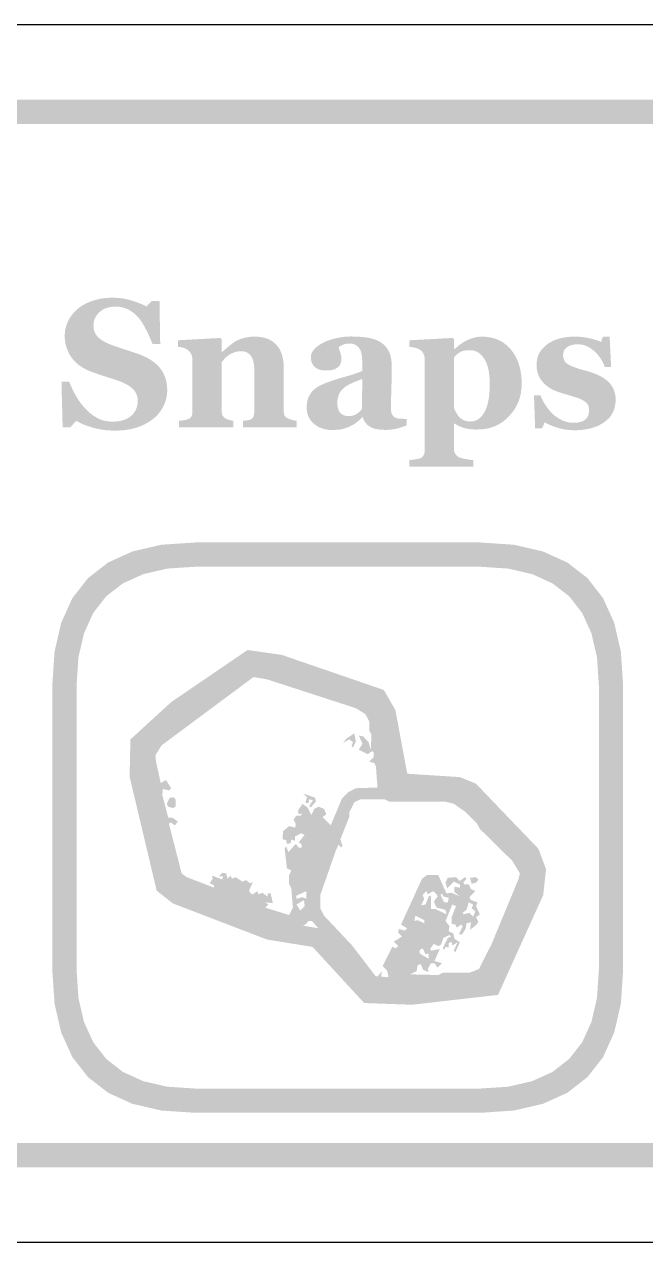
# Model space of a CAD drawing. Header units: millimetres. Extents: x 6 to 594, y 82 to 394.
# Drawn here: x 247.24 to 257.47, y 183.76 to 203.84 of the extents above; entities that cross this region are included whole.
import ezdxf

# ---------------------------------------------------------------- set-up
doc = ezdxf.new("R2010")
doc.units = ezdxf.units.MM
doc.layers.add('CUT', color=1, linetype='Continuous')
doc.layers.add('RASTER', color=7, linetype='Continuous')

msp = doc.modelspace()

# ---------------------------------------------------------------- hatches: boundary and pattern name
at = {"layer": 'RASTER'}
h = msp.add_hatch(color=7, dxfattribs=at)
h.paths.add_polyline_path([(211.2, 200.4), (211.234, 200.916), (211.337, 201.363), (211.509, 201.741), (211.75, 202.05), (212.059, 202.291), (212.438, 202.463), (212.884, 202.566), (213.4, 202.6), (270.6, 202.6), (271.116, 202.566), (271.563, 202.463), (271.941, 202.291), (272.25, 202.05), (272.491, 201.741), (272.663, 201.363), (272.766, 200.916), (272.8, 200.4), (272.8, 187.2), (272.766, 186.684), (272.662, 186.238), (272.491, 185.859), (272.25, 185.55), (271.941, 185.309), (271.563, 185.138), (271.116, 185.034), (270.6, 185), (213.4, 185), (212.884, 185.034), (212.438, 185.138), (212.059, 185.309), (211.75, 185.55), (211.509, 185.859), (211.337, 186.238), (211.234, 186.684), (211.2, 187.2)])
h.paths.add_polyline_path([(211.6, 200.4), (211.6, 187.2), (211.628, 186.778), (211.712, 186.413), (211.853, 186.103), (212.05, 185.85), (212.303, 185.653), (212.613, 185.513), (212.978, 185.428), (213.4, 185.4), (270.6, 185.4), (271.022, 185.428), (271.388, 185.513), (271.697, 185.653), (271.95, 185.85), (272.147, 186.103), (272.287, 186.413), (272.372, 186.778), (272.4, 187.2), (272.4, 200.4), (272.372, 200.822), (272.287, 201.188), (272.147, 201.497), (271.95, 201.75), (271.697, 201.947), (271.388, 202.088), (271.022, 202.172), (270.6, 202.2), (213.4, 202.2), (212.978, 202.172), (212.613, 202.088), (212.303, 201.947), (212.05, 201.75), (211.853, 201.497), (211.712, 201.188), (211.628, 200.822), (211.6, 200.4)])
for points in [[(248.729, 197.144), (248.682, 197.145), (248.636, 197.147), (248.59, 197.151), (248.545, 197.156), (248.501, 197.163), (248.458, 197.171), (248.416, 197.18), (248.374, 197.191), (248.334, 197.203), (248.295, 197.216), (248.258, 197.229), (248.222, 197.242), (248.188, 197.257), (248.156, 197.271), (248.125, 197.287), (248.095, 197.303), (247.994, 197.2), (247.87, 197.2), (247.851, 197.951), (247.977, 197.951), (247.988, 197.925), (247.999, 197.897), (248.012, 197.87), (248.025, 197.842), (248.039, 197.813), (248.053, 197.784), (248.069, 197.755), (248.085, 197.726), (248.102, 197.697), (248.119, 197.668), (248.137, 197.64), (248.156, 197.613), (248.175, 197.587), (248.195, 197.562), (248.216, 197.537), (248.237, 197.513), (248.26, 197.49), (248.283, 197.467), (248.307, 197.445), (248.332, 197.424), (248.357, 197.405), (248.383, 197.387), (248.41, 197.37), (248.437, 197.354), (248.465, 197.339), (248.495, 197.327), (248.525, 197.316), (248.557, 197.308), (248.59, 197.301), (248.624, 197.296), (248.659, 197.293), (248.696, 197.292), (248.744, 197.294), (248.79, 197.298), (248.832, 197.306), (248.872, 197.317), (248.908, 197.33), (248.942, 197.347), (248.973, 197.367), (249.001, 197.39), (249.026, 197.415), (249.048, 197.442), (249.066, 197.47), (249.081, 197.5), (249.092, 197.531), (249.101, 197.564), (249.106, 197.599), (249.107, 197.635), (249.106, 197.665), (249.102, 197.693), (249.095, 197.721), (249.085, 197.747), (249.072, 197.772), (249.057, 197.796), (249.038, 197.818), (249.017, 197.839), (248.993, 197.86), (248.966, 197.879), (248.936, 197.898), (248.903, 197.916), (248.866, 197.934), (248.827, 197.951), (248.784, 197.967), (248.738, 197.982), (248.708, 197.992), (248.678, 198.002), (248.649, 198.011), (248.62, 198.02), (248.592, 198.029), (248.565, 198.038), (248.538, 198.047), (248.512, 198.055), (248.486, 198.064), (248.461, 198.072), (248.436, 198.081), (248.412, 198.09), (248.388, 198.098), (248.364, 198.107), (248.341, 198.116), (248.318, 198.124), (248.267, 198.146), (248.22, 198.171), (248.176, 198.197), (248.135, 198.226), (248.098, 198.257), (248.064, 198.29), (248.034, 198.325), (248.007, 198.363), (247.983, 198.402), (247.962, 198.443), (247.945, 198.485), (247.93, 198.528), (247.919, 198.571), (247.911, 198.617), (247.906, 198.663), (247.905, 198.71), (247.906, 198.741), (247.908, 198.77), (247.912, 198.8), (247.918, 198.829), (247.925, 198.859), (247.934, 198.887), (247.945, 198.916), (247.958, 198.944), (247.971, 198.972), (247.987, 198.999), (248.004, 199.025), (248.022, 199.05), (248.042, 199.075), (248.064, 199.099), (248.087, 199.123), (248.111, 199.145), (248.136, 199.166), (248.163, 199.185), (248.191, 199.204), (248.222, 199.221), (248.253, 199.238), (248.287, 199.253), (248.322, 199.268), (248.359, 199.282), (248.397, 199.294), (248.436, 199.305), (248.476, 199.314), (248.516, 199.321), (248.558, 199.327), (248.6, 199.331), (248.643, 199.333), (248.687, 199.334), (248.73, 199.334), (248.772, 199.331), (248.814, 199.328), (248.854, 199.322), (248.894, 199.316), (248.934, 199.307), (248.973, 199.298), (249.011, 199.287), (249.047, 199.275), (249.082, 199.263), (249.115, 199.251), (249.146, 199.239), (249.174, 199.227), (249.201, 199.215), (249.225, 199.203), (249.248, 199.191), (249.337, 199.279), (249.465, 199.279), (249.477, 198.57), (249.351, 198.57), (249.339, 198.598), (249.328, 198.627), (249.315, 198.656), (249.303, 198.685), (249.29, 198.714), (249.276, 198.744), (249.262, 198.774), (249.247, 198.803), (249.232, 198.832), (249.217, 198.86), (249.202, 198.887), (249.186, 198.913), (249.171, 198.937), (249.155, 198.96), (249.138, 198.981), (249.122, 199.002), (249.104, 199.022), (249.085, 199.042), (249.065, 199.061), (249.045, 199.078), (249.024, 199.095), (249.002, 199.11), (248.98, 199.124), (248.957, 199.137), (248.933, 199.149), (248.908, 199.159), (248.882, 199.168), (248.855, 199.175), (248.827, 199.181), (248.798, 199.185), (248.768, 199.187), (248.737, 199.188), (248.698, 199.186), (248.661, 199.182), (248.626, 199.175), (248.593, 199.165), (248.562, 199.153), (248.532, 199.138), (248.504, 199.119), (248.478, 199.098), (248.455, 199.075), (248.434, 199.051), (248.417, 199.025), (248.403, 198.998), (248.392, 198.97), (248.384, 198.941), (248.379, 198.91), (248.378, 198.877), (248.379, 198.847), (248.383, 198.818), (248.39, 198.79), (248.4, 198.764), (248.412, 198.739), (248.427, 198.716), (248.445, 198.694), (248.465, 198.674), (248.488, 198.654), (248.515, 198.635), (248.544, 198.617), (248.577, 198.599), (248.612, 198.582), (248.651, 198.566), (248.692, 198.55), (248.737, 198.534), (248.764, 198.525), (248.791, 198.516), (248.819, 198.507), (248.846, 198.498), (248.874, 198.489), (248.902, 198.48), (248.93, 198.47), (248.958, 198.461), (248.986, 198.452), (249.013, 198.443), (249.039, 198.434), (249.065, 198.425), (249.089, 198.417), (249.113, 198.408), (249.136, 198.399), (249.159, 198.391), (249.21, 198.369), (249.259, 198.346), (249.304, 198.321), (249.346, 198.293), (249.384, 198.264), (249.42, 198.233), (249.452, 198.2), (249.482, 198.165), (249.508, 198.127), (249.53, 198.088), (249.549, 198.047), (249.565, 198.003), (249.577, 197.957), (249.585, 197.909), (249.591, 197.859), (249.592, 197.806), (249.591, 197.773), (249.588, 197.74), (249.583, 197.707), (249.577, 197.674), (249.568, 197.641), (249.557, 197.609), (249.544, 197.577), (249.529, 197.546), (249.513, 197.515), (249.495, 197.485), (249.476, 197.457), (249.455, 197.43), (249.433, 197.405), (249.41, 197.381), (249.385, 197.358), (249.359, 197.336), (249.33, 197.314), (249.298, 197.293), (249.266, 197.273), (249.233, 197.255), (249.199, 197.237), (249.163, 197.222), (249.126, 197.207), (249.088, 197.194), (249.049, 197.182), (249.008, 197.172), (248.966, 197.164), (248.922, 197.157), (248.876, 197.151), (248.829, 197.147), (248.78, 197.145), (248.729, 197.144)], [(251.722, 197.2), (250.84, 197.2), (250.84, 197.307), (250.847, 197.308), (250.855, 197.308), (250.863, 197.309), (250.871, 197.31), (250.88, 197.311), (250.889, 197.312), (250.898, 197.313), (250.908, 197.314), (250.917, 197.315), (250.926, 197.317), (250.935, 197.318), (250.943, 197.32), (250.95, 197.322), (250.956, 197.324), (250.962, 197.326), (250.968, 197.329), (250.975, 197.333), (250.982, 197.338), (250.988, 197.343), (250.994, 197.349), (250.999, 197.355), (251.004, 197.361), (251.008, 197.368), (251.012, 197.376), (251.015, 197.384), (251.017, 197.393), (251.02, 197.403), (251.022, 197.414), (251.023, 197.426), (251.024, 197.438), (251.025, 197.452), (251.025, 197.467), (251.025, 198.152), (251.024, 198.188), (251.021, 198.222), (251.017, 198.254), (251.011, 198.283), (251.003, 198.31), (250.994, 198.335), (250.983, 198.357), (250.97, 198.377), (250.955, 198.395), (250.939, 198.41), (250.921, 198.423), (250.902, 198.434), (250.881, 198.442), (250.858, 198.448), (250.834, 198.451), (250.808, 198.452), (250.794, 198.452), (250.779, 198.451), (250.765, 198.45), (250.752, 198.448), (250.738, 198.446), (250.725, 198.443), (250.712, 198.439), (250.699, 198.435), (250.686, 198.43), (250.674, 198.425), (250.661, 198.419), (250.649, 198.413), (250.637, 198.407), (250.624, 198.399), (250.612, 198.392), (250.6, 198.384), (250.59, 198.376), (250.58, 198.369), (250.571, 198.361), (250.562, 198.354), (250.554, 198.346), (250.546, 198.339), (250.539, 198.331), (250.532, 198.324), (250.526, 198.316), (250.52, 198.309), (250.514, 198.301), (250.508, 198.295), (250.503, 198.288), (250.498, 198.282), (250.493, 198.275), (250.489, 198.269), (250.489, 197.483), (250.489, 197.47), (250.49, 197.458), (250.491, 197.447), (250.492, 197.436), (250.494, 197.425), (250.497, 197.415), (250.5, 197.406), (250.503, 197.397), (250.507, 197.389), (250.512, 197.381), (250.517, 197.374), (250.523, 197.367), (250.529, 197.361), (250.536, 197.355), (250.544, 197.35), (250.552, 197.345), (250.558, 197.342), (250.564, 197.339), (250.571, 197.336), (250.578, 197.333), (250.586, 197.33), (250.594, 197.327), (250.602, 197.324), (250.61, 197.322), (250.619, 197.319), (250.628, 197.317), (250.637, 197.315), (250.645, 197.313), (250.654, 197.311), (250.662, 197.309), (250.671, 197.308), (250.679, 197.307), (250.679, 197.2), (249.789, 197.2), (249.789, 197.307), (249.798, 197.308), (249.807, 197.309), (249.816, 197.309), (249.825, 197.31), (249.835, 197.311), (249.844, 197.313), (249.853, 197.314), (249.863, 197.315), (249.872, 197.316), (249.881, 197.318), (249.889, 197.319), (249.897, 197.321), (249.905, 197.323), (249.912, 197.325), (249.92, 197.327), (249.926, 197.329), (249.938, 197.333), (249.948, 197.338), (249.957, 197.343), (249.966, 197.349), (249.973, 197.356), (249.98, 197.363), (249.986, 197.371), (249.991, 197.379), (249.995, 197.387), (249.998, 197.397), (250.001, 197.407), (250.004, 197.418), (250.006, 197.429), (250.007, 197.441), (250.008, 197.453), (250.008, 197.467), (250.008, 198.319), (250.008, 198.33), (250.007, 198.342), (250.005, 198.353), (250.002, 198.364), (249.999, 198.375), (249.995, 198.386), (249.99, 198.397), (249.985, 198.408), (249.979, 198.419), (249.972, 198.429), (249.965, 198.439), (249.958, 198.448), (249.95, 198.457), (249.941, 198.465), (249.933, 198.473), (249.923, 198.48), (249.917, 198.485), (249.909, 198.489), (249.902, 198.493), (249.893, 198.496), (249.885, 198.5), (249.876, 198.503), (249.867, 198.507), (249.857, 198.51), (249.846, 198.512), (249.836, 198.515), (249.825, 198.517), (249.814, 198.519), (249.803, 198.521), (249.792, 198.523), (249.78, 198.524), (249.768, 198.526), (249.768, 198.633), (250.467, 198.671), (250.489, 198.649), (250.489, 198.436), (250.495, 198.436), (250.505, 198.446), (250.516, 198.456), (250.528, 198.466), (250.54, 198.477), (250.553, 198.488), (250.566, 198.499), (250.58, 198.512), (250.594, 198.524), (250.609, 198.537), (250.623, 198.549), (250.637, 198.56), (250.651, 198.571), (250.664, 198.581), (250.677, 198.59), (250.69, 198.599), (250.703, 198.608), (250.717, 198.616), (250.732, 198.625), (250.748, 198.633), (250.765, 198.64), (250.784, 198.648), (250.803, 198.655), (250.823, 198.661), (250.845, 198.668), (250.867, 198.674), (250.889, 198.679), (250.912, 198.683), (250.936, 198.686), (250.959, 198.689), (250.983, 198.691), (251.008, 198.692), (251.032, 198.693), (251.09, 198.691), (251.144, 198.684), (251.195, 198.674), (251.241, 198.659), (251.284, 198.64), (251.323, 198.616), (251.359, 198.589), (251.39, 198.557), (251.418, 198.522), (251.443, 198.484), (251.463, 198.443), (251.48, 198.4), (251.493, 198.353), (251.502, 198.304), (251.508, 198.252), (251.51, 198.198), (251.51, 197.48), (251.51, 197.467), (251.511, 197.454), (251.512, 197.442), (251.514, 197.431), (251.516, 197.421), (251.519, 197.411), (251.522, 197.402), (251.526, 197.393), (251.53, 197.386), (251.536, 197.378), (251.542, 197.371), (251.549, 197.364), (251.557, 197.358), (251.566, 197.352), (251.575, 197.347), (251.586, 197.342), (251.592, 197.34), (251.598, 197.337), (251.605, 197.334), (251.612, 197.332), (251.62, 197.329), (251.627, 197.327), (251.635, 197.324), (251.644, 197.322), (251.653, 197.319), (251.662, 197.317), (251.671, 197.315), (251.681, 197.313), (251.691, 197.311), (251.701, 197.309), (251.711, 197.308), (251.722, 197.307)], [(256.297, 197.15), (256.261, 197.151), (256.226, 197.153), (256.191, 197.156), (256.156, 197.161), (256.122, 197.167), (256.087, 197.174), (256.053, 197.182), (256.019, 197.192), (255.986, 197.202), (255.955, 197.213), (255.926, 197.224), (255.899, 197.235), (255.874, 197.246), (255.85, 197.257), (255.829, 197.269), (255.809, 197.281), (255.765, 197.181), (255.651, 197.181), (255.632, 197.727), (255.739, 197.727), (255.745, 197.711), (255.752, 197.693), (255.759, 197.676), (255.768, 197.657), (255.778, 197.638), (255.788, 197.619), (255.8, 197.599), (255.812, 197.579), (255.825, 197.558), (255.839, 197.538), (255.853, 197.519), (255.867, 197.5), (255.882, 197.482), (255.897, 197.464), (255.913, 197.447), (255.929, 197.43), (255.947, 197.414), (255.965, 197.398), (255.984, 197.383), (256.003, 197.369), (256.023, 197.356), (256.044, 197.343), (256.065, 197.33), (256.087, 197.319), (256.109, 197.308), (256.132, 197.299), (256.155, 197.291), (256.178, 197.285), (256.202, 197.28), (256.227, 197.276), (256.251, 197.274), (256.276, 197.273), (256.309, 197.274), (256.339, 197.276), (256.367, 197.281), (256.393, 197.286), (256.416, 197.294), (256.438, 197.302), (256.457, 197.313), (256.475, 197.325), (256.49, 197.339), (256.503, 197.355), (256.515, 197.372), (256.524, 197.391), (256.531, 197.412), (256.536, 197.435), (256.539, 197.459), (256.54, 197.486), (256.54, 197.5), (256.538, 197.514), (256.536, 197.527), (256.533, 197.539), (256.529, 197.551), (256.524, 197.562), (256.518, 197.572), (256.511, 197.582), (256.503, 197.592), (256.495, 197.601), (256.486, 197.609), (256.476, 197.618), (256.466, 197.626), (256.454, 197.634), (256.443, 197.641), (256.43, 197.648), (256.416, 197.655), (256.401, 197.662), (256.386, 197.669), (256.37, 197.675), (256.354, 197.681), (256.338, 197.687), (256.322, 197.693), (256.305, 197.698), (256.287, 197.703), (256.269, 197.709), (256.249, 197.715), (256.229, 197.721), (256.207, 197.727), (256.185, 197.734), (256.162, 197.741), (256.137, 197.748), (256.113, 197.755), (256.089, 197.763), (256.067, 197.77), (256.045, 197.777), (256.024, 197.785), (256.004, 197.792), (255.985, 197.8), (255.967, 197.807), (255.949, 197.815), (255.931, 197.824), (255.913, 197.835), (255.894, 197.846), (255.876, 197.858), (255.857, 197.872), (255.838, 197.886), (255.819, 197.902), (255.803, 197.916), (255.788, 197.932), (255.774, 197.948), (255.76, 197.965), (255.747, 197.982), (255.735, 198.001), (255.724, 198.02), (255.714, 198.039), (255.705, 198.06), (255.697, 198.082), (255.69, 198.104), (255.684, 198.128), (255.68, 198.152), (255.677, 198.178), (255.675, 198.204), (255.674, 198.231), (255.677, 198.282), (255.685, 198.33), (255.699, 198.375), (255.718, 198.418), (255.742, 198.459), (255.772, 198.497), (255.807, 198.532), (255.848, 198.565), (255.893, 198.595), (255.941, 198.621), (255.993, 198.643), (256.048, 198.661), (256.107, 198.675), (256.169, 198.685), (256.234, 198.691), (256.303, 198.693), (256.336, 198.692), (256.368, 198.691), (256.4, 198.689), (256.431, 198.686), (256.461, 198.682), (256.491, 198.677), (256.52, 198.672), (256.548, 198.666), (256.576, 198.659), (256.602, 198.652), (256.627, 198.645), (256.651, 198.637), (256.674, 198.63), (256.696, 198.622), (256.717, 198.614), (256.736, 198.606), (256.767, 198.693), (256.878, 198.693), (256.902, 198.193), (256.798, 198.193), (256.784, 198.231), (256.768, 198.267), (256.749, 198.302), (256.728, 198.335), (256.705, 198.367), (256.68, 198.398), (256.652, 198.428), (256.622, 198.456), (256.591, 198.482), (256.559, 198.504), (256.526, 198.523), (256.493, 198.539), (256.459, 198.551), (256.425, 198.56), (256.39, 198.565), (256.354, 198.567), (256.327, 198.566), (256.301, 198.564), (256.276, 198.56), (256.253, 198.555), (256.232, 198.548), (256.212, 198.54), (256.194, 198.531), (256.177, 198.52), (256.162, 198.508), (256.149, 198.494), (256.137, 198.48), (256.128, 198.464), (256.121, 198.447), (256.116, 198.429), (256.113, 198.41), (256.112, 198.389), (256.114, 198.363), (256.118, 198.338), (256.126, 198.315), (256.136, 198.294), (256.149, 198.274), (256.165, 198.257), (256.185, 198.242), (256.207, 198.228), (256.232, 198.216), (256.259, 198.204), (256.288, 198.192), (256.32, 198.18), (256.354, 198.168), (256.391, 198.157), (256.43, 198.146), (256.471, 198.135), (256.535, 198.117), (256.594, 198.098), (256.648, 198.077), (256.698, 198.055), (256.744, 198.031), (256.785, 198.006), (256.822, 197.979), (256.855, 197.951), (256.883, 197.921), (256.908, 197.889), (256.929, 197.854), (256.946, 197.818), (256.959, 197.78), (256.969, 197.74), (256.975, 197.698), (256.977, 197.654), (256.974, 197.596), (256.965, 197.541), (256.95, 197.489), (256.93, 197.441), (256.903, 197.396), (256.871, 197.355), (256.832, 197.317), (256.788, 197.282), (256.739, 197.251), (256.687, 197.224), (256.631, 197.202), (256.571, 197.183), (256.508, 197.169), (256.441, 197.158), (256.371, 197.152), (256.297, 197.15)]]:
    msp.add_hatch(color=7, dxfattribs=at).paths.add_polyline_path(points)
h = msp.add_hatch(color=7, dxfattribs=at)
h.paths.add_polyline_path([(253.533, 197.231), (253.516, 197.224), (253.499, 197.217), (253.481, 197.211), (253.462, 197.204), (253.443, 197.198), (253.423, 197.191), (253.402, 197.185), (253.38, 197.179), (253.358, 197.174), (253.336, 197.169), (253.313, 197.165), (253.29, 197.162), (253.267, 197.159), (253.243, 197.158), (253.219, 197.156), (253.194, 197.156), (253.151, 197.157), (253.11, 197.159), (253.073, 197.164), (253.038, 197.169), (253.006, 197.177), (252.978, 197.186), (252.952, 197.197), (252.929, 197.21), (252.909, 197.224), (252.89, 197.239), (252.873, 197.256), (252.858, 197.275), (252.844, 197.294), (252.832, 197.316), (252.822, 197.338), (252.813, 197.363), (252.805, 197.363), (252.792, 197.35), (252.78, 197.339), (252.768, 197.327), (252.756, 197.316), (252.744, 197.306), (252.732, 197.296), (252.72, 197.287), (252.709, 197.278), (252.697, 197.269), (252.685, 197.261), (252.673, 197.253), (252.661, 197.245), (252.648, 197.238), (252.636, 197.231), (252.623, 197.224), (252.61, 197.218), (252.593, 197.21), (252.576, 197.203), (252.559, 197.196), (252.542, 197.19), (252.526, 197.184), (252.509, 197.179), (252.493, 197.174), (252.477, 197.17), (252.461, 197.166), (252.442, 197.163), (252.422, 197.161), (252.401, 197.158), (252.378, 197.157), (252.353, 197.156), (252.327, 197.155), (252.299, 197.155), (252.258, 197.156), (252.217, 197.161), (252.179, 197.169), (252.142, 197.18), (252.106, 197.194), (252.072, 197.211), (252.04, 197.231), (252.009, 197.255), (251.981, 197.281), (251.957, 197.309), (251.936, 197.339), (251.919, 197.372), (251.906, 197.406), (251.897, 197.442), (251.891, 197.48), (251.889, 197.521), (251.89, 197.544), (251.891, 197.567), (251.893, 197.588), (251.896, 197.609), (251.899, 197.629), (251.904, 197.648), (251.909, 197.666), (251.916, 197.683), (251.922, 197.699), (251.93, 197.715), (251.938, 197.73), (251.947, 197.745), (251.957, 197.76), (251.967, 197.774), (251.978, 197.788), (251.99, 197.801), (252.001, 197.812), (252.013, 197.823), (252.025, 197.833), (252.038, 197.843), (252.051, 197.853), (252.064, 197.862), (252.078, 197.87), (252.092, 197.878), (252.107, 197.886), (252.122, 197.893), (252.137, 197.901), (252.153, 197.908), (252.169, 197.915), (252.185, 197.922), (252.202, 197.929), (252.219, 197.935), (252.253, 197.947), (252.288, 197.96), (252.325, 197.972), (252.364, 197.985), (252.404, 197.997), (252.446, 198.01), (252.49, 198.023), (252.535, 198.036), (252.58, 198.049), (252.621, 198.061), (252.66, 198.073), (252.695, 198.085), (252.727, 198.096), (252.756, 198.108), (252.782, 198.118), (252.805, 198.129), (252.805, 198.269), (252.805, 198.279), (252.804, 198.289), (252.804, 198.3), (252.803, 198.312), (252.802, 198.324), (252.801, 198.337), (252.8, 198.351), (252.799, 198.366), (252.797, 198.381), (252.795, 198.395), (252.793, 198.408), (252.79, 198.421), (252.786, 198.434), (252.783, 198.445), (252.778, 198.457), (252.774, 198.467), (252.768, 198.479), (252.762, 198.49), (252.755, 198.5), (252.748, 198.51), (252.739, 198.52), (252.73, 198.529), (252.72, 198.538), (252.709, 198.546), (252.698, 198.554), (252.686, 198.56), (252.673, 198.566), (252.659, 198.57), (252.644, 198.574), (252.628, 198.576), (252.611, 198.578), (252.594, 198.578), (252.578, 198.578), (252.563, 198.577), (252.548, 198.576), (252.535, 198.574), (252.521, 198.571), (252.509, 198.568), (252.497, 198.564), (252.486, 198.56), (252.476, 198.556), (252.466, 198.551), (252.456, 198.546), (252.447, 198.542), (252.439, 198.537), (252.431, 198.532), (252.423, 198.528), (252.417, 198.523), (252.418, 198.515), (252.42, 198.506), (252.422, 198.496), (252.425, 198.486), (252.428, 198.474), (252.432, 198.462), (252.437, 198.448), (252.441, 198.433), (252.446, 198.418), (252.45, 198.404), (252.454, 198.389), (252.457, 198.374), (252.459, 198.36), (252.461, 198.346), (252.462, 198.332), (252.462, 198.318), (252.462, 198.311), (252.461, 198.304), (252.46, 198.297), (252.459, 198.29), (252.457, 198.282), (252.454, 198.273), (252.452, 198.265), (252.449, 198.255), (252.445, 198.246), (252.441, 198.238), (252.437, 198.23), (252.433, 198.222), (252.428, 198.215), (252.422, 198.208), (252.417, 198.202), (252.411, 198.196), (252.402, 198.189), (252.393, 198.182), (252.384, 198.176), (252.375, 198.17), (252.365, 198.165), (252.356, 198.16), (252.346, 198.155), (252.335, 198.151), (252.324, 198.147), (252.312, 198.144), (252.298, 198.141), (252.282, 198.139), (252.266, 198.137), (252.247, 198.136), (252.228, 198.135), (252.207, 198.135), (252.177, 198.135), (252.149, 198.138), (252.123, 198.143), (252.099, 198.149), (252.077, 198.158), (252.056, 198.168), (252.038, 198.18), (252.021, 198.194), (252.006, 198.209), (251.993, 198.226), (251.983, 198.243), (251.974, 198.262), (251.967, 198.282), (251.962, 198.303), (251.959, 198.325), (251.958, 198.348), (251.959, 198.369), (251.962, 198.388), (251.967, 198.408), (251.974, 198.426), (251.983, 198.444), (251.995, 198.462), (252.008, 198.479), (252.023, 198.496), (252.04, 198.512), (252.058, 198.527), (252.076, 198.541), (252.096, 198.555), (252.116, 198.568), (252.137, 198.581), (252.159, 198.592), (252.182, 198.603), (252.206, 198.614), (252.23, 198.624), (252.255, 198.633), (252.281, 198.642), (252.308, 198.651), (252.336, 198.658), (252.365, 198.665), (252.395, 198.671), (252.424, 198.677), (252.453, 198.682), (252.482, 198.686), (252.51, 198.69), (252.538, 198.692), (252.565, 198.694), (252.591, 198.695), (252.617, 198.696), (252.652, 198.695), (252.687, 198.695), (252.72, 198.693), (252.753, 198.691), (252.786, 198.689), (252.817, 198.686), (252.848, 198.683), (252.878, 198.679), (252.907, 198.674), (252.936, 198.668), (252.964, 198.661), (252.991, 198.653), (253.017, 198.644), (253.043, 198.633), (253.068, 198.622), (253.092, 198.609), (253.114, 198.596), (253.135, 198.581), (253.155, 198.564), (253.173, 198.546), (253.191, 198.527), (253.207, 198.506), (253.222, 198.484), (253.236, 198.46), (253.249, 198.435), (253.259, 198.408), (253.269, 198.379), (253.276, 198.348), (253.282, 198.316), (253.286, 198.281), (253.289, 198.245), (253.29, 198.206), (253.289, 198.164), (253.289, 198.12), (253.289, 198.074), (253.288, 198.025), (253.287, 197.975), (253.286, 197.923), (253.285, 197.87), (253.283, 197.814), (253.281, 197.759), (253.28, 197.71), (253.279, 197.665), (253.278, 197.626), (253.277, 197.591), (253.277, 197.561), (253.276, 197.535), (253.276, 197.515), (253.277, 197.499), (253.278, 197.484), (253.279, 197.469), (253.281, 197.456), (253.284, 197.443), (253.287, 197.432), (253.292, 197.421), (253.296, 197.411), (253.301, 197.402), (253.307, 197.393), (253.314, 197.385), (253.321, 197.378), (253.329, 197.371), (253.338, 197.365), (253.347, 197.359), (253.357, 197.354), (253.364, 197.351), (253.371, 197.349), (253.38, 197.346), (253.389, 197.344), (253.399, 197.343), (253.41, 197.342), (253.422, 197.341), (253.435, 197.34), (253.449, 197.339), (253.461, 197.339), (253.474, 197.339), (253.486, 197.338), (253.498, 197.338), (253.51, 197.338), (253.522, 197.338), (253.533, 197.338)])
h.paths.add_polyline_path([(252.805, 197.994), (252.784, 197.987), (252.764, 197.98), (252.743, 197.972), (252.723, 197.964), (252.703, 197.956), (252.682, 197.948), (252.662, 197.939), (252.642, 197.93), (252.622, 197.921), (252.604, 197.912), (252.586, 197.903), (252.569, 197.893), (252.553, 197.884), (252.538, 197.874), (252.524, 197.865), (252.51, 197.855), (252.497, 197.844), (252.485, 197.833), (252.473, 197.821), (252.462, 197.808), (252.452, 197.795), (252.442, 197.78), (252.433, 197.766), (252.425, 197.75), (252.418, 197.734), (252.412, 197.717), (252.407, 197.699), (252.402, 197.681), (252.399, 197.662), (252.396, 197.642), (252.395, 197.621), (252.395, 197.6), (252.395, 197.572), (252.398, 197.547), (252.402, 197.523), (252.408, 197.501), (252.415, 197.482), (252.424, 197.464), (252.434, 197.448), (252.447, 197.434), (252.46, 197.422), (252.474, 197.412), (252.489, 197.403), (252.505, 197.396), (252.521, 197.39), (252.538, 197.386), (252.556, 197.384), (252.575, 197.383), (252.594, 197.384), (252.613, 197.385), (252.631, 197.388), (252.648, 197.391), (252.664, 197.396), (252.679, 197.402), (252.694, 197.408), (252.707, 197.416), (252.72, 197.425), (252.732, 197.434), (252.745, 197.443), (252.756, 197.453), (252.767, 197.463), (252.778, 197.474), (252.789, 197.486), (252.799, 197.497)])
h = msp.add_hatch(color=7, dxfattribs=at)
h.paths.add_polyline_path([(255.43, 197.913), (255.426, 197.837), (255.417, 197.764), (255.401, 197.694), (255.378, 197.626), (255.349, 197.561), (255.314, 197.499), (255.272, 197.44), (255.223, 197.383), (255.17, 197.331), (255.113, 197.286), (255.053, 197.248), (254.989, 197.217), (254.922, 197.193), (254.852, 197.176), (254.778, 197.165), (254.7, 197.162), (254.666, 197.162), (254.633, 197.164), (254.602, 197.166), (254.573, 197.169), (254.545, 197.173), (254.519, 197.178), (254.494, 197.184), (254.472, 197.19), (254.45, 197.198), (254.43, 197.206), (254.41, 197.214), (254.391, 197.222), (254.374, 197.231), (254.357, 197.24), (254.341, 197.25), (254.327, 197.26), (254.315, 197.26), (254.315, 196.848), (254.315, 196.836), (254.316, 196.824), (254.318, 196.812), (254.321, 196.8), (254.324, 196.79), (254.328, 196.779), (254.332, 196.769), (254.338, 196.759), (254.344, 196.75), (254.35, 196.741), (254.357, 196.733), (254.365, 196.726), (254.373, 196.719), (254.382, 196.713), (254.391, 196.708), (254.401, 196.703), (254.412, 196.699), (254.423, 196.696), (254.436, 196.692), (254.449, 196.688), (254.464, 196.684), (254.479, 196.681), (254.496, 196.677), (254.513, 196.674), (254.531, 196.671), (254.548, 196.668), (254.564, 196.666), (254.58, 196.664), (254.595, 196.662), (254.609, 196.66), (254.622, 196.659), (254.634, 196.658), (254.634, 196.55), (253.577, 196.55), (253.577, 196.658), (253.586, 196.659), (253.596, 196.66), (253.607, 196.661), (253.618, 196.662), (253.63, 196.664), (253.642, 196.665), (253.655, 196.667), (253.669, 196.669), (253.682, 196.671), (253.695, 196.673), (253.707, 196.675), (253.718, 196.677), (253.728, 196.679), (253.737, 196.681), (253.745, 196.684), (253.752, 196.686), (253.764, 196.69), (253.774, 196.695), (253.783, 196.701), (253.792, 196.708), (253.799, 196.715), (253.806, 196.723), (253.811, 196.731), (253.816, 196.741), (253.82, 196.751), (253.824, 196.761), (253.826, 196.771), (253.829, 196.782), (253.831, 196.794), (253.832, 196.805), (253.833, 196.817), (253.833, 196.829), (253.833, 198.328), (253.832, 198.34), (253.83, 198.351), (253.828, 198.363), (253.825, 198.373), (253.822, 198.384), (253.819, 198.394), (253.815, 198.404), (253.81, 198.413), (253.805, 198.422), (253.8, 198.431), (253.794, 198.439), (253.787, 198.447), (253.779, 198.455), (253.771, 198.463), (253.762, 198.47), (253.752, 198.477), (253.745, 198.482), (253.737, 198.486), (253.728, 198.491), (253.718, 198.495), (253.708, 198.499), (253.698, 198.502), (253.687, 198.506), (253.675, 198.509), (253.663, 198.512), (253.651, 198.515), (253.639, 198.517), (253.627, 198.519), (253.615, 198.521), (253.603, 198.523), (253.591, 198.524), (253.58, 198.526), (253.58, 198.633), (254.293, 198.671), (254.315, 198.652), (254.315, 198.489), (254.327, 198.486), (254.351, 198.51), (254.376, 198.532), (254.402, 198.554), (254.429, 198.573), (254.456, 198.592), (254.484, 198.609), (254.512, 198.624), (254.541, 198.638), (254.571, 198.651), (254.6, 198.662), (254.629, 198.672), (254.659, 198.679), (254.688, 198.685), (254.717, 198.689), (254.746, 198.692), (254.775, 198.693), (254.849, 198.689), (254.919, 198.679), (254.984, 198.662), (255.046, 198.639), (255.104, 198.609), (255.158, 198.572), (255.208, 198.528), (255.254, 198.478), (255.295, 198.422), (255.331, 198.362), (255.361, 198.298), (255.386, 198.23), (255.405, 198.157), (255.419, 198.08), (255.427, 197.999), (255.43, 197.913)])
h.paths.add_polyline_path([(254.904, 197.908), (254.904, 197.935), (254.903, 197.962), (254.902, 197.989), (254.9, 198.015), (254.898, 198.041), (254.895, 198.067), (254.891, 198.092), (254.888, 198.118), (254.883, 198.142), (254.878, 198.167), (254.872, 198.19), (254.865, 198.213), (254.858, 198.235), (254.85, 198.256), (254.84, 198.277), (254.831, 198.297), (254.82, 198.316), (254.809, 198.335), (254.797, 198.352), (254.785, 198.368), (254.771, 198.383), (254.757, 198.398), (254.742, 198.411), (254.726, 198.423), (254.709, 198.434), (254.691, 198.444), (254.673, 198.452), (254.654, 198.458), (254.633, 198.463), (254.612, 198.467), (254.59, 198.469), (254.567, 198.47), (254.544, 198.47), (254.522, 198.468), (254.501, 198.465), (254.481, 198.462), (254.463, 198.457), (254.445, 198.451), (254.429, 198.445), (254.415, 198.437), (254.4, 198.429), (254.387, 198.419), (254.374, 198.41), (254.361, 198.399), (254.349, 198.388), (254.337, 198.376), (254.326, 198.364), (254.315, 198.351), (254.315, 197.521), (254.317, 197.513), (254.32, 197.505), (254.324, 197.496), (254.328, 197.487), (254.332, 197.478), (254.337, 197.467), (254.343, 197.457), (254.349, 197.445), (254.355, 197.434), (254.361, 197.423), (254.367, 197.413), (254.374, 197.404), (254.38, 197.395), (254.386, 197.386), (254.392, 197.379), (254.398, 197.371), (254.408, 197.362), (254.417, 197.353), (254.427, 197.345), (254.438, 197.337), (254.448, 197.33), (254.459, 197.324), (254.47, 197.318), (254.482, 197.313), (254.494, 197.308), (254.506, 197.304), (254.518, 197.301), (254.531, 197.299), (254.544, 197.296), (254.557, 197.295), (254.571, 197.294), (254.584, 197.294), (254.62, 197.296), (254.653, 197.304), (254.685, 197.316), (254.715, 197.333), (254.743, 197.355), (254.769, 197.382), (254.794, 197.413), (254.817, 197.45), (254.837, 197.491), (254.855, 197.537), (254.87, 197.587), (254.882, 197.642), (254.892, 197.702), (254.898, 197.766), (254.902, 197.834), (254.904, 197.908)])
h = msp.add_hatch(color=7, dxfattribs=at)
h.paths.add_polyline_path([(247.7, 192.95), (247.737, 193.501), (247.847, 193.978), (248.03, 194.382), (248.288, 194.713), (248.618, 194.97), (249.022, 195.153), (249.499, 195.263), (250.05, 195.3), (254.75, 195.3), (255.301, 195.263), (255.778, 195.153), (256.182, 194.97), (256.513, 194.713), (256.77, 194.382), (256.953, 193.978), (257.063, 193.501), (257.1, 192.95), (257.1, 188.25), (257.063, 187.699), (256.953, 187.222), (256.77, 186.818), (256.513, 186.488), (256.182, 186.23), (255.778, 186.047), (255.301, 185.937), (254.75, 185.9), (250.05, 185.9), (249.499, 185.937), (249.022, 186.047), (248.618, 186.23), (248.288, 186.488), (248.03, 186.818), (247.847, 187.222), (247.737, 187.699), (247.7, 188.25)])
h.paths.add_polyline_path([(248.1, 192.95), (248.1, 188.25), (248.13, 187.793), (248.222, 187.397), (248.374, 187.062), (248.588, 186.788), (248.862, 186.574), (249.197, 186.422), (249.593, 186.33), (250.05, 186.3), (254.75, 186.3), (255.207, 186.33), (255.603, 186.422), (255.938, 186.574), (256.212, 186.788), (256.426, 187.062), (256.578, 187.397), (256.67, 187.793), (256.7, 188.25), (256.7, 192.95), (256.67, 193.407), (256.578, 193.803), (256.426, 194.138), (256.212, 194.413), (255.938, 194.626), (255.603, 194.778), (255.207, 194.87), (254.75, 194.9), (250.05, 194.9), (249.593, 194.87), (249.197, 194.778), (248.862, 194.626), (248.587, 194.413), (248.374, 194.138), (248.222, 193.803), (248.13, 193.407), (248.1, 192.95)])
h = msp.add_hatch(color=7, dxfattribs=at)
h.paths.add_polyline_path([(250.916, 193.528), (251.48, 193.447), (253.16, 192.869), (253.35, 192.537), (253.545, 191.489), (254.41, 191.433), (254.675, 191.326), (255.708, 190.248), (255.831, 189.913), (255.784, 189.488), (255.04, 187.843), (253.622, 187.681), (252.836, 187.709), (251.985, 188.634), (251.235, 188.756), (249.687, 189.35), (249.419, 189.56), (248.973, 191.441), (248.986, 192.054), (249.657, 192.669)])
h.paths.add_polyline_path([(250.994, 193.193), (249.856, 192.418), (249.303, 191.911), (249.294, 191.476), (249.705, 189.743), (249.847, 189.631), (251.319, 189.067), (252.146, 188.932), (252.981, 188.024), (253.609, 188.001), (254.823, 188.14), (255.471, 189.573), (255.505, 189.873), (255.43, 190.074), (254.491, 191.055), (254.338, 191.117), (253.276, 191.186), (253.045, 192.425), (252.942, 192.606), (251.405, 193.135), (250.994, 193.193)])
h = msp.add_hatch(color=7, dxfattribs=at)
h.paths.add_polyline_path([(251.024, 193.291), (251.087, 193.302), (251.6, 193.155), (252.809, 192.752), (253.004, 192.653), (253.139, 192.386), (253.311, 191.239), (254.312, 191.213), (254.47, 191.151), (254.763, 190.894), (254.887, 190.725), (255.422, 190.198), (255.532, 190.051), (255.595, 189.93), (255.595, 189.71), (254.873, 188.05), (254.605, 187.988), (253.726, 187.951), (253.652, 187.914), (252.993, 187.914), (252.725, 188.16), (252.674, 188.255), (252.505, 188.416), (252.454, 188.512), (251.977, 189.061), (251.919, 189.061), (251.867, 189.003), (251.673, 188.904), (251.453, 188.941), (249.914, 189.527), (249.72, 189.626), (249.646, 189.699), (249.547, 189.967), (249.327, 191.066), (249.218, 191.433), (249.181, 191.836), (249.28, 192.03), (249.39, 192.14), (250.709, 193.13)])
h.paths.add_polyline_path([(251.013, 193.082), (249.5, 191.957), (249.401, 191.799), (249.401, 191.726), (249.485, 191.334), (249.573, 191.385), (249.657, 191.25), (249.621, 191.213), (249.522, 191.239), (249.511, 191.14), (249.61, 190.762), (249.683, 190.762), (249.767, 190.7), (249.72, 190.637), (249.646, 190.689), (249.621, 190.663), (249.83, 189.846), (249.914, 189.784), (250.365, 189.611), (250.365, 189.648), (250.291, 189.685), (250.343, 189.758), (250.328, 189.809), (250.5, 189.747), (250.511, 189.795), (250.438, 189.795), (250.5, 189.857), (250.563, 189.846), (250.585, 189.758), (250.636, 189.809), (250.658, 189.758), (250.72, 189.784), (250.83, 189.71), (250.892, 189.736), (250.951, 189.685), (251.002, 189.699), (250.94, 189.564), (250.966, 189.516), (251.002, 189.501), (251.076, 189.553), (251.098, 189.501), (251.16, 189.527), (251.244, 189.465), (251.244, 189.516), (251.296, 189.516), (251.332, 189.355), (251.208, 189.369), (251.259, 189.333), (251.208, 189.281), (251.6, 189.16), (251.662, 189.281), (251.636, 189.6), (251.6, 189.674), (251.6, 189.82), (251.636, 189.893), (251.563, 189.93), (251.526, 190.26), (251.552, 190.286), (251.589, 190.198), (251.71, 190.333), (251.757, 190.271), (251.809, 190.271), (251.809, 190.322), (251.757, 190.359), (251.856, 190.48), (251.794, 190.506), (251.699, 190.454), (251.699, 190.381), (251.636, 190.407), (251.625, 190.344), (251.563, 190.333), (251.552, 190.396), (251.49, 190.407), (251.501, 190.542), (251.6, 190.626), (251.699, 190.601), (251.71, 190.663), (251.673, 190.736), (251.721, 190.799), (251.794, 190.799), (251.809, 190.835), (251.757, 190.821), (251.746, 190.883), (251.82, 190.993), (251.904, 190.931), (251.966, 190.81), (252.014, 190.909), (252.087, 190.945), (252.175, 190.909), (252.212, 190.821), (252.15, 190.773), (252.285, 190.637), (252.468, 191.077), (252.578, 191.187), (252.699, 191.25), (253.055, 191.261), (253.029, 191.616), (253.004, 191.664), (252.919, 191.689), (252.993, 191.763), (252.993, 191.836), (252.967, 191.862), (252.894, 191.81), (252.747, 191.884), (252.809, 191.983), (252.747, 192.118), (252.82, 192.103), (252.908, 192.008), (252.945, 191.884), (252.956, 192.129), (252.919, 192.202), (252.919, 192.349), (252.857, 192.47), (252.699, 192.569), (251.233, 193.045)])
h.paths.add_polyline_path([(252.674, 192.155), (252.699, 192.019), (252.652, 191.92), (252.626, 191.946), (252.652, 192.008), (252.589, 192.056), (252.49, 191.994), (252.542, 192.067)])
h.paths.add_polyline_path([(251.831, 191.165), (252.029, 191.092), (252.04, 191.03), (251.955, 190.931), (251.93, 190.956), (251.992, 191.055), (251.93, 191.066), (251.919, 191.004), (251.867, 191.004), (251.893, 191.103)])
h.paths.add_polyline_path([(249.632, 191.092), (249.694, 191.103), (249.731, 191.066), (249.731, 190.956), (249.694, 190.92), (249.61, 190.945), (249.584, 190.993)])
h.paths.add_polyline_path([(252.773, 191.066), (252.674, 191.019), (252.589, 190.846), (252.589, 190.773), (252.443, 190.407), (252.479, 190.297), (252.454, 190.271), (252.417, 190.322), (252.369, 190.223), (252.113, 189.49), (252.113, 189.27), (252.175, 189.149), (252.637, 188.658), (253.018, 188.16), (253.055, 188.145), (253.128, 188.233), (253.113, 188.145), (253.212, 188.134), (253.238, 188.145), (253.212, 188.244), (253.139, 188.317), (253.297, 188.636), (253.359, 188.611), (253.396, 188.647), (253.322, 188.721), (253.458, 188.805), (253.396, 188.867), (253.407, 188.93), (253.506, 188.904), (253.542, 188.941), (253.443, 189.003), (253.788, 189.758), (253.872, 189.82), (254.055, 189.82), (254.191, 189.516), (254.275, 189.527), (254.411, 189.465), (254.323, 189.538), (254.323, 189.626), (254.411, 189.611), (254.411, 189.663), (254.312, 189.71), (254.202, 189.6), (254.176, 189.699), (254.213, 189.773), (254.349, 189.784), (254.411, 189.721), (254.495, 189.784), (254.521, 189.758), (254.47, 189.699), (254.484, 189.663), (254.557, 189.663), (254.594, 189.589), (254.667, 189.553), (254.568, 189.454), (254.594, 189.406), (254.704, 189.369), (254.678, 189.307), (254.741, 189.171), (254.678, 189.124), (254.715, 189.05), (254.689, 189.003), (254.579, 188.915), (254.594, 189.04), (254.521, 189.025), (254.506, 188.93), (254.448, 188.842), (254.396, 188.842), (254.459, 188.977), (254.433, 189.003), (254.36, 188.952), (254.338, 189.003), (254.275, 189.014), (254.275, 189.124), (254.349, 189.307), (254.286, 189.333), (254.176, 189.061), (254.239, 188.977), (254.228, 188.893), (254.301, 188.856), (254.323, 188.768), (254.411, 188.71), (254.338, 188.548), (254.312, 188.574), (254.374, 188.71), (254.286, 188.658), (254.275, 188.721), (254.228, 188.695), (254.228, 188.622), (254.176, 188.636), (254.154, 188.585), (254.129, 188.611), (254.213, 188.783), (254.264, 188.805), (254.239, 188.831), (254.14, 188.783), (254.103, 188.673), (254.055, 188.647), (253.982, 188.684), (253.92, 188.6), (253.945, 188.574), (254.081, 188.6), (253.993, 188.402), (254.118, 188.365), (254.044, 188.292), (253.993, 188.365), (253.934, 188.365), (253.883, 188.27), (253.898, 188.219), (253.81, 188.255), (253.762, 188.354), (253.715, 188.328), (253.7, 188.233), (253.59, 188.182), (254.055, 188.171), (254.129, 188.208), (254.568, 188.208), (254.726, 188.27), (254.935, 188.684), (255.375, 189.747), (255.4, 189.846), (255.276, 190.051), (254.741, 190.579), (254.689, 190.674), (254.506, 190.857), (254.312, 190.993), (254.165, 191.03), (253.249, 191.03), (253.176, 191.066)])
h.paths.add_polyline_path([(254.579, 189.773), (254.678, 189.784), (254.715, 189.747), (254.689, 189.699), (254.605, 189.674)])
h.paths.add_polyline_path([(251.882, 189.553), (251.721, 189.479), (251.721, 189.428), (251.82, 189.454), (251.882, 189.428)])
h.paths.add_polyline_path([(253.861, 189.553), (253.799, 189.49), (253.824, 189.428), (253.773, 189.318), (253.846, 189.333), (253.898, 189.465), (253.934, 189.479), (253.934, 189.259), (254.008, 189.259), (254.191, 189.171), (254.176, 189.245), (254.03, 189.281), (253.982, 189.38), (254.044, 189.465), (254.03, 189.501), (253.971, 189.553), (253.883, 189.501)])
h.paths.add_polyline_path([(254.118, 189.516), (254.092, 189.49), (254.154, 189.369), (254.213, 189.369), (254.228, 189.443), (254.14, 189.465)])
h.paths.add_polyline_path([(251.845, 189.406), (251.721, 189.333), (251.783, 189.234), (251.856, 189.307)])
h.paths.add_polyline_path([(254.557, 189.369), (254.521, 189.245), (254.459, 189.197), (254.47, 189.171), (254.568, 189.197), (254.631, 189.135), (254.667, 189.223), (254.605, 189.27), (254.631, 189.333)])
h.paths.add_polyline_path([(253.678, 189.149), (253.663, 189.061), (253.715, 189.076), (253.824, 189.025), (253.824, 189.076)])
h.paths.add_polyline_path([(253.799, 188.611), (253.751, 188.585), (253.751, 188.526), (253.898, 188.438), (253.898, 188.526), (253.846, 188.512)])

# ---------------------------------------------------------------- linework, layer by layer
at = {"layer": 'CUT'}
for points in [[(212.999, 203.84), (271.001, 203.84)], [(271.001, 183.76), (212.999, 183.76)]]:
    msp.add_lwpolyline(points, dxfattribs=at)

doc.saveas('drawing.dxf')
